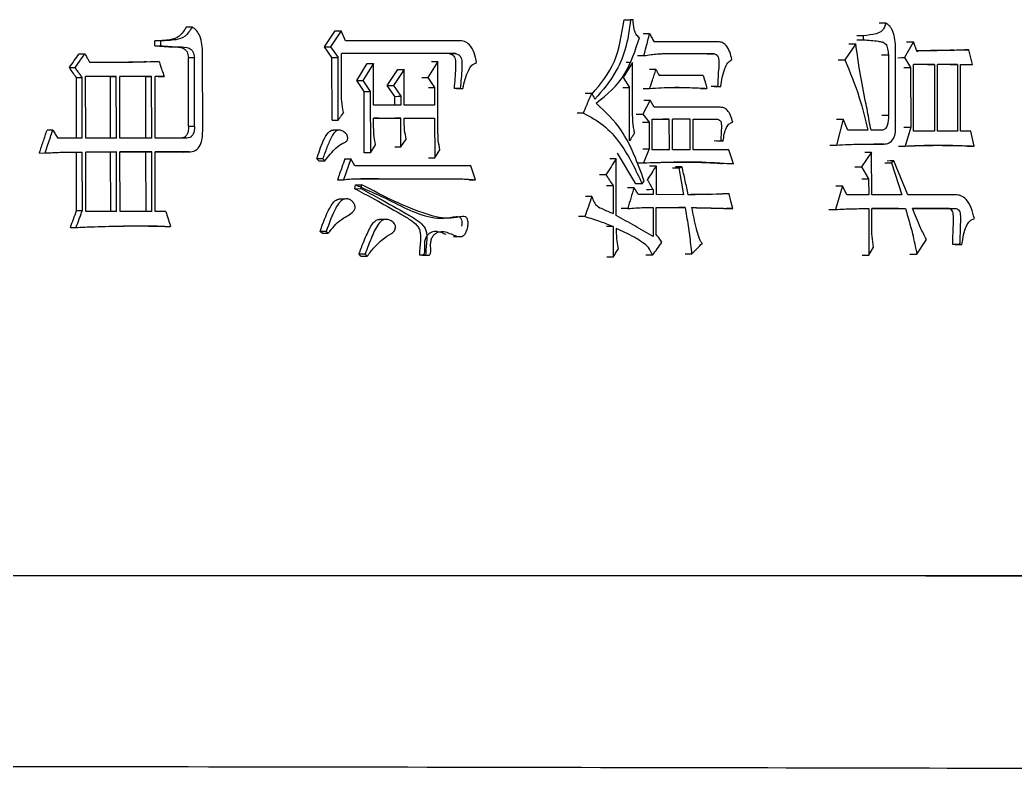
# Model space of a CAD drawing. Header units: millimetres. Extents: x 2301 to 4250, y 838 to 2217.
# Drawn here: x 3085.49 to 3096.32, y 1043.36 to 1051.58 of the extents above; entities that cross this region are included whole.
import ezdxf

# ---------------------------------------------------------------- set-up
doc = ezdxf.new("R2010")
doc.units = ezdxf.units.MM

msp = doc.modelspace()

# ---------------------------------------------------------------- linework, layer by layer
at = {"color": 7, "linetype": 'Continuous', "lineweight": 25}
for p, q in [((3092.063, 1051.584), (3092.134, 1051.584)), ((3092.162, 1051.584), (3092.134, 1051.584)), ((3094.84, 1051.551), (3094.914, 1051.551)), ((3087.298, 1051.508), (3087.362, 1051.509)), ((3088.802, 1051.292), (3088.919, 1051.465)), ((3088.985, 1051.466), (3088.869, 1051.292)), ((3089.029, 1051.357), (3088.985, 1051.466)), ((3094.671, 1051.411), (3094.597, 1051.411)), ((3094.671, 1051.368), (3094.671, 1051.411)), ((3087.017, 1051.357), (3086.953, 1051.357)), ((3086.953, 1051.303), (3086.953, 1051.357)), ((3086.953, 1051.303), (3087.017, 1051.303)), ((3087.017, 1051.357), (3087.017, 1051.303)), ((3090.265, 1051.357), (3089.029, 1051.357)), ((3093.088, 1051.346), (3092.39, 1051.346)), ((3094.586, 1051.324), (3094.467, 1051.151)), ((3094.512, 1051.324), (3094.586, 1051.324)), ((3094.598, 1051.367), (3094.671, 1051.368)), ((3095.215, 1051.346), (3095.117, 1051.173)), ((3095.254, 1051.237), (3095.215, 1051.346)), ((3087.476, 1050.373), (3087.475, 1051.217)), ((3088.802, 1051.292), (3088.869, 1051.292)), ((3088.883, 1051.173), (3088.802, 1051.292)), ((3088.869, 1051.292), (3088.949, 1051.173)), ((3090.229, 1051.217), (3088.986, 1051.217)), ((3088.987, 1050.795), (3088.986, 1051.217)), ((3090.161, 1051.217), (3088.986, 1051.216)), ((3090.161, 1051.217), (3090.229, 1051.217)), ((3092.209, 1051.195), (3092.28, 1051.195)), ((3092.969, 1051.216), (3092.481, 1051.216)), ((3093.041, 1051.216), (3092.486, 1051.217)), ((3092.969, 1051.216), (3093.041, 1051.216)), ((3094.941, 1051.205), (3094.942, 1050.545)), ((3095.02, 1050.437), (3095.019, 1051.27)), ((3095.26, 1051.248), (3095.25, 1051.248)), ((3095.26, 1051.248), (3095.254, 1051.237)), ((3095.308, 1051.248), (3095.308, 1051.248)), ((3095.652, 1051.255), (3095.74, 1051.259)), ((3095.855, 1051.097), (3095.816, 1051.259)), ((3086.83, 1051.127), (3086.939, 1051.13)), ((3087.321, 1051.173), (3087.385, 1051.174)), ((3087.322, 1050.427), (3087.321, 1051.173)), ((3087.386, 1050.427), (3087.385, 1051.174)), ((3088.884, 1050.492), (3088.883, 1051.173)), ((3088.95, 1050.492), (3088.949, 1051.173)), ((3089.153, 1050.924), (3089.268, 1051.108)), ((3089.335, 1051.109), (3089.22, 1050.925)), ((3089.336, 1050.654), (3089.335, 1051.109)), ((3090.036, 1051.13), (3089.928, 1050.957)), ((3090.037, 1050.351), (3090.036, 1051.13)), ((3092.155, 1051.119), (3092.052, 1050.957)), ((3092.121, 1051.119), (3092.085, 1051.119)), ((3092.156, 1050.568), (3092.155, 1051.119)), ((3095.117, 1051.173), (3095.182, 1051.064)), ((3095.442, 1051.097), (3095.215, 1051.097)), ((3095.216, 1050.372), (3095.215, 1051.097)), ((3095.367, 1051.097), (3095.442, 1051.097)), ((3095.442, 1051.097), (3095.443, 1050.372)), ((3095.694, 1051.097), (3095.475, 1051.097)), ((3095.476, 1050.372), (3095.475, 1051.097)), ((3095.619, 1051.096), (3095.694, 1051.097)), ((3095.694, 1051.097), (3095.695, 1050.372)), ((3095.726, 1051.097), (3095.855, 1051.097)), ((3095.727, 1050.372), (3095.726, 1051.097)), ((3095.779, 1051.096), (3095.855, 1051.097)), ((3086.024, 1051.065), (3086.087, 1051.065)), ((3089.486, 1050.87), (3089.601, 1051.043)), ((3089.669, 1051.044), (3089.553, 1050.871)), ((3089.669, 1050.654), (3089.669, 1051.044)), ((3092.925, 1050.979), (3092.445, 1050.979)), ((3095.182, 1051.064), (3095.184, 1050.415)), ((3086.102, 1050.297), (3086.101, 1050.956)), ((3086.165, 1050.297), (3086.163, 1050.957)), ((3086.535, 1050.968), (3086.201, 1050.968)), ((3086.203, 1050.297), (3086.201, 1050.968)), ((3086.472, 1050.967), (3086.201, 1050.967)), ((3086.472, 1050.967), (3086.535, 1050.968)), ((3086.473, 1050.297), (3086.472, 1050.967)), ((3086.536, 1050.297), (3086.535, 1050.968)), ((3086.92, 1050.968), (3086.573, 1050.968)), ((3086.574, 1050.297), (3086.573, 1050.968)), ((3086.856, 1050.967), (3086.573, 1050.967)), ((3086.856, 1050.967), (3086.92, 1050.968)), ((3086.857, 1050.297), (3086.856, 1050.967)), ((3086.921, 1050.297), (3086.92, 1050.968)), ((3087.056, 1050.968), (3086.958, 1050.968)), ((3086.959, 1050.297), (3086.958, 1050.968)), ((3086.992, 1050.967), (3086.958, 1050.967)), ((3086.992, 1050.967), (3087.056, 1050.968)), ((3089.233, 1050.805), (3089.153, 1050.924)), ((3089.22, 1050.925), (3089.3, 1050.806)), ((3089.566, 1050.751), (3089.486, 1050.87)), ((3089.553, 1050.871), (3089.633, 1050.752)), ((3089.928, 1050.957), (3090, 1050.849)), ((3092.052, 1050.957), (3092.121, 1050.849)), ((3089.234, 1050.135), (3089.233, 1050.805)), ((3089.3, 1050.806), (3089.301, 1050.135)), ((3090, 1050.849), (3090.001, 1050.654)), ((3090.28, 1050.838), (3090.212, 1050.838)), ((3090.24, 1050.838), (3090.309, 1050.838)), ((3090.28, 1050.838), (3090.309, 1050.838)), ((3092.122, 1050.265), (3092.121, 1050.849)), ((3092.272, 1050.838), (3092.342, 1050.838)), ((3092.895, 1050.838), (3092.966, 1050.838)), ((3093.082, 1050.859), (3093.01, 1050.859)), ((3093.044, 1050.859), (3093.116, 1050.859)), ((3093.082, 1050.859), (3093.116, 1050.859)), ((3089.633, 1050.654), (3089.336, 1050.654)), ((3089.566, 1050.654), (3089.566, 1050.751)), ((3089.633, 1050.752), (3089.633, 1050.654)), ((3090.001, 1050.654), (3089.669, 1050.654)), ((3092.349, 1050.708), (3092.267, 1050.557)), ((3092.391, 1050.632), (3092.349, 1050.708)), ((3091.621, 1050.568), (3091.551, 1050.567)), ((3092.267, 1050.557), (3092.336, 1050.47)), ((3093.11, 1050.632), (3092.391, 1050.632)), ((3094.868, 1050.545), (3094.942, 1050.545)), ((3088.884, 1050.492), (3088.95, 1050.492)), ((3089.336, 1050.514), (3089.634, 1050.514)), ((3089.337, 1050.438), (3089.336, 1050.514)), ((3089.39, 1050.513), (3089.336, 1050.513)), ((3089.634, 1050.514), (3089.566, 1050.513)), ((3089.634, 1050.2), (3089.634, 1050.514)), ((3089.67, 1050.514), (3090.001, 1050.514)), ((3089.67, 1050.46), (3089.67, 1050.514)), ((3089.933, 1050.513), (3090.001, 1050.514)), ((3090.001, 1050.514), (3090.002, 1050.081)), ((3092.336, 1050.47), (3092.337, 1050.178)), ((3092.371, 1050.503), (3092.556, 1050.503)), ((3092.371, 1050.167), (3092.371, 1050.503)), ((3092.556, 1050.503), (3092.485, 1050.502)), ((3092.557, 1050.167), (3092.556, 1050.503)), ((3092.782, 1050.503), (3092.591, 1050.503)), ((3092.591, 1050.167), (3092.591, 1050.503)), ((3092.782, 1050.503), (3092.711, 1050.502)), ((3092.783, 1050.167), (3092.782, 1050.503)), ((3092.817, 1050.503), (3093.069, 1050.503)), ((3092.817, 1050.167), (3092.817, 1050.503)), ((3092.998, 1050.502), (3093.069, 1050.503)), ((3094.448, 1050.502), (3094.376, 1050.221)), ((3094.501, 1050.383), (3094.448, 1050.502)), ((3087.322, 1050.427), (3087.386, 1050.427)), ((3088.965, 1050.384), (3088.897, 1050.384)), ((3094.719, 1050.383), (3094.501, 1050.383)), ((3094.87, 1050.383), (3094.752, 1050.383)), ((3095.109, 1050.415), (3095.184, 1050.415)), ((3095.184, 1050.415), (3095.125, 1050.21)), ((3095.443, 1050.372), (3095.216, 1050.372)), ((3095.695, 1050.372), (3095.476, 1050.372)), ((3095.837, 1050.372), (3095.727, 1050.372)), ((3095.875, 1050.21), (3095.837, 1050.372)), ((3086.165, 1050.297), (3085.898, 1050.297)), ((3086.536, 1050.297), (3086.203, 1050.297)), ((3086.921, 1050.297), (3086.574, 1050.297)), ((3087.304, 1050.297), (3086.959, 1050.297)), ((3089.301, 1050.135), (3089.359, 1050.222)), ((3089.634, 1050.2), (3089.692, 1050.286)), ((3093.117, 1050.265), (3093.045, 1050.264)), ((3093.073, 1050.264), (3093.144, 1050.265)), ((3093.144, 1050.265), (3093.117, 1050.265)), ((3094.816, 1050.231), (3094.784, 1050.231)), ((3094.89, 1050.232), (3094.816, 1050.231)), ((3085.698, 1050.134), (3085.761, 1050.135)), ((3086.103, 1049.507), (3086.102, 1050.145)), ((3086.166, 1049.507), (3086.165, 1050.145)), ((3086.537, 1050.146), (3086.203, 1050.145)), ((3086.204, 1049.496), (3086.203, 1050.145)), ((3086.473, 1050.145), (3086.203, 1050.145)), ((3086.473, 1050.145), (3086.537, 1050.146)), ((3086.474, 1049.496), (3086.473, 1050.145)), ((3086.538, 1049.496), (3086.537, 1050.146)), ((3086.922, 1050.146), (3086.574, 1050.146)), ((3086.576, 1049.496), (3086.574, 1050.146)), ((3086.858, 1050.145), (3086.574, 1050.145)), ((3086.858, 1050.145), (3086.922, 1050.146)), ((3086.859, 1049.496), (3086.858, 1050.145)), ((3086.923, 1049.497), (3086.922, 1050.146)), ((3087.327, 1050.146), (3086.959, 1050.146)), ((3086.96, 1049.497), (3086.959, 1050.146)), ((3087.263, 1050.145), (3086.959, 1050.145)), ((3087.263, 1050.145), (3087.327, 1050.146)), ((3089.567, 1050.2), (3089.634, 1050.2)), ((3090.002, 1050.081), (3090.059, 1050.167)), ((3092.19, 1049.799), (3091.993, 1050.133)), ((3092.266, 1050.178), (3092.337, 1050.178)), ((3092.337, 1050.178), (3092.275, 1050.027)), ((3092.557, 1050.167), (3092.371, 1050.167)), ((3092.783, 1050.167), (3092.591, 1050.167)), ((3093.205, 1050.167), (3092.817, 1050.167)), ((3093.253, 1050.016), (3093.205, 1050.167)), ((3094.759, 1050.145), (3094.647, 1049.983)), ((3094.76, 1049.68), (3094.759, 1050.145)), ((3095.8, 1050.209), (3095.875, 1050.21)), ((3088.739, 1050.048), (3088.717, 1050.07)), ((3088.739, 1050.048), (3088.805, 1050.048)), ((3089.09, 1050.07), (3089.01, 1049.843)), ((3089.134, 1049.994), (3089.09, 1050.07)), ((3090.396, 1049.994), (3089.134, 1049.994)), ((3089.934, 1050.081), (3090.002, 1050.081)), ((3090.446, 1049.843), (3090.396, 1049.994)), ((3091.978, 1049.453), (3091.977, 1050.07)), ((3092.342, 1049.994), (3092.413, 1049.994)), ((3092.413, 1049.994), (3092.413, 1049.681)), ((3093.181, 1050.015), (3093.109, 1050.021)), ((3095.001, 1050.048), (3094.975, 1050.026)), ((3094.975, 1050.026), (3095.087, 1049.68)), ((3095.152, 1049.68), (3095.001, 1050.048)), ((3091.866, 1049.897), (3091.796, 1049.897)), ((3092.589, 1049.972), (3092.66, 1049.973)), ((3092.694, 1049.983), (3092.623, 1049.983)), ((3094.647, 1049.983), (3094.726, 1049.853)), ((3088.943, 1049.843), (3089.01, 1049.843)), ((3089.133, 1049.745), (3089.14, 1049.789)), ((3089.14, 1049.789), (3089.207, 1049.789)), ((3089.391, 1049.854), (3089.196, 1049.854)), ((3089.2, 1049.746), (3089.207, 1049.789)), ((3089.214, 1049.854), (3090.196, 1049.854)), ((3090.128, 1049.854), (3090.196, 1049.854)), ((3090.378, 1049.843), (3090.446, 1049.843)), ((3091.943, 1049.778), (3091.873, 1049.778)), ((3091.943, 1049.778), (3091.943, 1049.475)), ((3092.261, 1049.8), (3092.191, 1049.799)), ((3092.261, 1049.8), (3092.282, 1049.832)), ((3094.443, 1049.777), (3094.364, 1049.518)), ((3094.489, 1049.68), (3094.443, 1049.777)), ((3094.726, 1049.853), (3094.727, 1049.68)), ((3089.133, 1049.745), (3089.2, 1049.746)), ((3092.379, 1049.681), (3092.22, 1049.681)), ((3092.379, 1049.735), (3092.379, 1049.681)), ((3092.709, 1049.68), (3092.413, 1049.681)), ((3092.984, 1049.684), (3093.134, 1049.691)), ((3093.206, 1049.691), (3093.134, 1049.691)), ((3094.727, 1049.68), (3094.489, 1049.68)), ((3095.087, 1049.68), (3094.76, 1049.68)), ((3095.671, 1049.68), (3095.152, 1049.68)), ((3089.022, 1049.632), (3088.956, 1049.632)), ((3091.713, 1049.659), (3091.643, 1049.659)), ((3086.103, 1049.507), (3086.166, 1049.507)), ((3086.538, 1049.496), (3086.204, 1049.496)), ((3086.923, 1049.497), (3086.576, 1049.496)), ((3087.073, 1049.497), (3086.96, 1049.497)), ((3092.103, 1049.529), (3092.032, 1049.529)), ((3092.379, 1049.54), (3092.38, 1049.226)), ((3092.413, 1049.54), (3092.729, 1049.54)), ((3092.414, 1049.248), (3092.413, 1049.54)), ((3092.729, 1049.54), (3092.658, 1049.54)), ((3094.727, 1049.529), (3094.728, 1049.02)), ((3094.76, 1049.529), (3095.126, 1049.528)), ((3094.76, 1049.323), (3094.76, 1049.529)), ((3095.052, 1049.528), (3094.76, 1049.528)), ((3095.052, 1049.528), (3095.126, 1049.528)), ((3095.205, 1049.528), (3095.645, 1049.528)), ((3095.57, 1049.528), (3095.205, 1049.528)), ((3095.57, 1049.528), (3095.645, 1049.528)), ((3089.468, 1049.411), (3089.401, 1049.411)), ((3091.637, 1049.443), (3091.567, 1049.442)), ((3086.451, 1049.335), (3086.781, 1049.339)), ((3087.062, 1049.334), (3087.126, 1049.334)), ((3088.821, 1049.28), (3088.754, 1049.28)), ((3088.776, 1049.259), (3088.754, 1049.28)), ((3091.943, 1049.334), (3091.873, 1049.334)), ((3091.943, 1049.334), (3091.944, 1048.999)), ((3091.978, 1049.313), (3091.978, 1049.291)), ((3090.205, 1049.223), (3090.274, 1049.223)), ((3095.251, 1049.031), (3095.355, 1049.193)), ((3095.717, 1049.139), (3095.641, 1049.139)), ((3095.667, 1049.139), (3095.742, 1049.139)), ((3095.742, 1049.139), (3095.717, 1049.139)), ((3089.244, 1049.032), (3089.178, 1049.031)), ((3089.199, 1049.01), (3089.178, 1049.031)), ((3089.903, 1049.021), (3089.835, 1049.021)), ((3089.864, 1049.021), (3089.932, 1049.021)), ((3089.903, 1049.021), (3089.932, 1049.021)), ((3092.373, 1049.021), (3092.302, 1049.02)), ((3092.799, 1049.031), (3092.727, 1049.031)), ((3094.654, 1049.02), (3094.728, 1049.02)), ((3094.728, 1049.02), (3094.78, 1049.107)), ((3095.176, 1049.031), (3095.251, 1049.031)), ((3089.199, 1049.01), (3089.266, 1049.01)), ((3091.944, 1048.999), (3091.874, 1048.999))]:
    msp.add_line(p, q, dxfattribs=at)
at = {"color": 7, "linetype": 'Continuous', "lineweight": 25, "flags": 128}
for points in [[(3088.919, 1051.465), (3088.956, 1051.465), (3088.985, 1051.466)], [(3092.341, 1051.433), (3092.302, 1051.433), (3092.271, 1051.433)], [(3095.14, 1051.345), (3095.182, 1051.346), (3095.215, 1051.346)], [(3086.13, 1051.216), (3086.166, 1051.216), (3086.193, 1051.216)], [(3094.867, 1051.205), (3094.903, 1051.205), (3094.941, 1051.205)], [(3095.74, 1051.259), (3095.783, 1051.259), (3095.816, 1051.259)], [(3086.939, 1051.13), (3086.975, 1051.13), (3087.003, 1051.13)], [(3088.883, 1051.173), (3088.92, 1051.173), (3088.949, 1051.173)], [(3089.268, 1051.108), (3089.306, 1051.108), (3089.335, 1051.109)], [(3089.968, 1051.13), (3090.006, 1051.13), (3090.036, 1051.13)], [(3094.394, 1051.151), (3094.412, 1051.151), (3094.43, 1051.151), (3094.449, 1051.151), (3094.467, 1051.151)], [(3095.043, 1051.172), (3095.084, 1051.173), (3095.117, 1051.173)], [(3089.601, 1051.043), (3089.639, 1051.044), (3089.669, 1051.044)], [(3092.411, 1051.044), (3092.371, 1051.043), (3092.34, 1051.043)], [(3092.925, 1050.979), (3092.939, 1050.932), (3092.952, 1050.885), (3092.966, 1050.838)], [(3095.108, 1051.064), (3095.15, 1051.064), (3095.182, 1051.064)], [(3086.101, 1050.956), (3086.136, 1050.957), (3086.163, 1050.957)], [(3089.153, 1050.924), (3089.19, 1050.925), (3089.22, 1050.925)], [(3089.486, 1050.87), (3089.524, 1050.87), (3089.553, 1050.871)], [(3089.861, 1050.957), (3089.899, 1050.957), (3089.928, 1050.957)], [(3089.233, 1050.805), (3089.27, 1050.806), (3089.3, 1050.806)], [(3089.933, 1050.849), (3089.971, 1050.849), (3090, 1050.849)], [(3091.711, 1050.784), (3091.672, 1050.784), (3091.641, 1050.784)], [(3092.051, 1050.849), (3092.09, 1050.849), (3092.121, 1050.849)], [(3089.566, 1050.751), (3089.603, 1050.752), (3089.633, 1050.752)], [(3092.279, 1050.708), (3092.318, 1050.708), (3092.349, 1050.708)], [(3092.196, 1050.557), (3092.236, 1050.557), (3092.267, 1050.557)], [(3092.265, 1050.47), (3092.305, 1050.47), (3092.336, 1050.47)], [(3094.375, 1050.502), (3094.416, 1050.502), (3094.448, 1050.502)], [(3085.844, 1050.383), (3085.809, 1050.383), (3085.782, 1050.383)], [(3094.303, 1050.221), (3094.344, 1050.221), (3094.376, 1050.221)], [(3089.301, 1050.135), (3089.263, 1050.135), (3089.234, 1050.135)], [(3094.685, 1050.145), (3094.726, 1050.145), (3094.759, 1050.145)], [(3095.051, 1050.21), (3095.092, 1050.21), (3095.125, 1050.21)], [(3088.783, 1050.07), (3088.759, 1050.07), (3088.738, 1050.07), (3088.717, 1050.07)], [(3088.805, 1050.048), (3088.794, 1050.059), (3088.783, 1050.07)], [(3089.023, 1050.07), (3089.061, 1050.07), (3089.09, 1050.07)], [(3091.977, 1050.07), (3091.937, 1050.07), (3091.907, 1050.07)], [(3092.204, 1050.026), (3092.244, 1050.027), (3092.275, 1050.027)], [(3093.253, 1050.016), (3093.213, 1050.016), (3093.181, 1050.015)], [(3094.901, 1050.026), (3094.943, 1050.026), (3094.975, 1050.026)], [(3095.001, 1050.048), (3094.96, 1050.048), (3094.927, 1050.047)], [(3092.66, 1049.973), (3092.684, 1049.827), (3092.709, 1049.68)], [(3094.574, 1049.983), (3094.615, 1049.983), (3094.647, 1049.983)], [(3094.37, 1049.777), (3094.41, 1049.777), (3094.443, 1049.777)], [(3094.653, 1049.853), (3094.694, 1049.853), (3094.726, 1049.853)], [(3092.172, 1049.756), (3092.132, 1049.756), (3092.101, 1049.756)], [(3092.379, 1049.735), (3092.339, 1049.734), (3092.308, 1049.734)], [(3093.247, 1049.529), (3093.227, 1049.61), (3093.206, 1049.691)], [(3093.247, 1049.529), (3093.207, 1049.529), (3093.175, 1049.529)], [(3094.291, 1049.518), (3094.331, 1049.518), (3094.364, 1049.518)], [(3086.035, 1049.323), (3086.07, 1049.323), (3086.098, 1049.323)], [(3088.776, 1049.259), (3088.801, 1049.259), (3088.822, 1049.259), (3088.843, 1049.259)], [(3089.266, 1049.01), (3089.255, 1049.021), (3089.245, 1049.032)]]:
    msp.add_lwpolyline(points, dxfattribs=at)
at = {"color": 7, "linetype": 'Continuous', "lineweight": 25}
for points, knots in [([(3091.715, 1050.777), (3091.808, 1050.887), (3091.988, 1051.102), (3092.038, 1051.426), (3092.063, 1051.584)], [0, 0, 0, 0, 0.513434, 1, 1, 1, 1]), ([(3092.134, 1051.584), (3092.121, 1051.485), (3092.094, 1051.287), (3091.968, 1050.976), (3091.83, 1050.816), (3091.746, 1050.719)], [0, 0, 0, 0, 0.287572, 0.569656, 1, 1, 1, 1]), ([(3092.231, 1051.39), (3092.218, 1051.4), (3092.192, 1051.422), (3092.169, 1051.495), (3092.164, 1051.55), (3092.162, 1051.584)], [0, 0, 0, 0, 0.267691, 0.548587, 1, 1, 1, 1]), ([(3094.914, 1051.551), (3094.909, 1051.535), (3094.9, 1051.503), (3094.866, 1051.452), (3094.785, 1051.425), (3094.716, 1051.416), (3094.671, 1051.411)], [0, 0, 0, 0, 0.127818, 0.252018, 0.508407, 1, 1, 1, 1]), ([(3095.019, 1051.27), (3095.018, 1051.303), (3095.016, 1051.369), (3094.994, 1051.455), (3094.958, 1051.518), (3094.928, 1051.54), (3094.914, 1051.551)], [0, 0, 0, 0, 0.288794, 0.57293, 0.789592, 1, 1, 1, 1]), ([(3087.298, 1051.508), (3087.274, 1051.47), (3087.228, 1051.395), (3087.098, 1051.358), (3087.008, 1051.357), (3086.953, 1051.357)], [0, 0, 0, 0, 0.287999, 0.56515, 1, 1, 1, 1]), ([(3087.362, 1051.509), (3087.338, 1051.471), (3087.292, 1051.396), (3087.162, 1051.359), (3087.072, 1051.358), (3087.017, 1051.357)], [0, 0, 0, 0, 0.287877, 0.565058, 1, 1, 1, 1]), ([(3087.475, 1051.217), (3087.472, 1051.285), (3087.468, 1051.379), (3087.41, 1051.47), (3087.378, 1051.496), (3087.362, 1051.509)], [0, 0, 0, 0, 0.57016, 0.787713, 1, 1, 1, 1]), ([(3092.28, 1051.195), (3092.288, 1051.226), (3092.302, 1051.282), (3092.323, 1051.361), (3092.335, 1051.409), (3092.341, 1051.433)], [0, 0, 0, 0, 0.394054, 0.697027, 1, 1, 1, 1]), ([(3092.341, 1051.433), (3092.345, 1051.426), (3092.353, 1051.411), (3092.366, 1051.39), (3092.378, 1051.368), (3092.386, 1051.354), (3092.39, 1051.346)], [0, 0, 0, 0, 0.25, 0.5, 0.75, 1, 1, 1, 1]), ([(3086.953, 1051.303), (3087.021, 1051.297), (3087.123, 1051.288), (3087.238, 1051.291), (3087.288, 1051.262), (3087.313, 1051.229), (3087.318, 1051.195), (3087.321, 1051.173)], [0, 0, 0, 0, 0.493022, 0.748799, 0.813762, 0.88048, 1, 1, 1, 1]), ([(3087.017, 1051.303), (3087.085, 1051.297), (3087.188, 1051.288), (3087.303, 1051.291), (3087.352, 1051.263), (3087.377, 1051.229), (3087.382, 1051.195), (3087.385, 1051.174)], [0, 0, 0, 0, 0.493122, 0.748949, 0.813909, 0.880596, 1, 1, 1, 1]), ([(3090.458, 1051.119), (3090.451, 1051.156), (3090.437, 1051.229), (3090.388, 1051.312), (3090.326, 1051.353), (3090.285, 1051.356), (3090.265, 1051.357)], [0, 0, 0, 0, 0.292671, 0.574804, 0.788902, 1, 1, 1, 1]), ([(3091.76, 1050.676), (3091.876, 1050.771), (3092.085, 1050.943), (3092.186, 1051.251), (3092.231, 1051.39)], [0, 0, 0, 0, 0.551031, 1, 1, 1, 1]), ([(3093.238, 1051.152), (3093.231, 1051.18), (3093.217, 1051.237), (3093.18, 1051.304), (3093.134, 1051.341), (3093.103, 1051.345), (3093.088, 1051.346)], [0, 0, 0, 0, 0.291495, 0.574413, 0.789056, 1, 1, 1, 1]), ([(3094.752, 1050.383), (3094.745, 1050.417), (3094.726, 1050.52), (3094.687, 1050.727), (3094.631, 1051.004), (3094.601, 1051.217), (3094.586, 1051.324)], [0, 0, 0, 0, 0.1091924, 0.3275772, 0.6635557, 1, 1, 1, 1]), ([(3094.671, 1051.368), (3094.725, 1051.363), (3094.793, 1051.358), (3094.873, 1051.346), (3094.915, 1051.327), (3094.936, 1051.267), (3094.939, 1051.226), (3094.941, 1051.205)], [0, 0, 0, 0, 0.489876, 0.617073, 0.74375, 0.869802, 1, 1, 1, 1]), ([(3086.024, 1051.065), (3086.042, 1051.09), (3086.077, 1051.14), (3086.113, 1051.191), (3086.13, 1051.216)], [0, 0, 0, 0, 0.5000002, 1, 1, 1, 1]), ([(3086.087, 1051.065), (3086.105, 1051.09), (3086.131, 1051.128), (3086.167, 1051.178), (3086.185, 1051.204), (3086.193, 1051.216)], [0, 0, 0, 0, 0.5, 0.75, 1, 1, 1, 1]), ([(3086.193, 1051.216), (3086.201, 1051.203), (3086.214, 1051.18), (3086.231, 1051.147), (3086.242, 1051.128), (3086.247, 1051.119)], [0, 0, 0, 0, 0.419954, 0.709977, 1, 1, 1, 1]), ([(3090.161, 1051.217), (3090.173, 1051.214), (3090.196, 1051.208), (3090.226, 1051.17), (3090.231, 1051.113), (3090.227, 1051.003), (3090.219, 1050.911), (3090.212, 1050.838)], [0, 0, 0, 0, 0.110775, 0.225889, 0.356765, 0.489094, 1, 1, 1, 1]), ([(3090.229, 1051.217), (3090.241, 1051.214), (3090.265, 1051.208), (3090.294, 1051.17), (3090.299, 1051.114), (3090.296, 1051.003), (3090.287, 1050.911), (3090.28, 1050.838)], [0, 0, 0, 0, 0.110883, 0.226049, 0.356903, 0.489202, 1, 1, 1, 1]), ([(3092.28, 1051.195), (3092.306, 1051.199), (3092.353, 1051.207), (3092.422, 1051.214), (3092.465, 1051.216), (3092.486, 1051.217)], [0, 0, 0, 0, 0.376522, 0.687982, 1, 1, 1, 1]), ([(3093.041, 1051.217), (3093.05, 1051.214), (3093.065, 1051.21), (3093.083, 1051.192), (3093.101, 1051.145), (3093.089, 1051.028), (3093.085, 1050.926), (3093.082, 1050.859)], [0, 0, 0, 0, 0.1013436, 0.162893, 0.2266619, 0.4895179, 1, 1, 1, 1]), ([(3095.816, 1051.259), (3095.756, 1051.256), (3095.634, 1051.25), (3095.449, 1051.249), (3095.323, 1051.248), (3095.26, 1051.248)], [0, 0, 0, 0, 0.323372, 0.661672, 1, 1, 1, 1]), ([(3095.653, 1051.254), (3095.641, 1051.253), (3095.592, 1051.253), (3095.452, 1051.249), (3095.365, 1051.249), (3095.338, 1051.249)], [0, 0, 0, 0, 0.173225, 0.744757, 1, 1, 1, 1]), ([(3087.003, 1051.13), (3086.873, 1051.126), (3086.683, 1051.12), (3086.431, 1051.119), (3086.308, 1051.119), (3086.247, 1051.119)], [0, 0, 0, 0, 0.515258, 0.757627, 1, 1, 1, 1]), ([(3086.39, 1051.119), (3086.39, 1051.119), (3086.39, 1051.119), (3086.387, 1051.119), (3086.378, 1051.119), (3086.367, 1051.119), (3086.36, 1051.119)], [0, 0, 0, 0, 0.004422, 0.092799, 0.411618, 1, 1, 1, 1]), ([(3086.867, 1051.127), (3086.867, 1051.127), (3086.867, 1051.127), (3086.861, 1051.127), (3086.771, 1051.124), (3086.632, 1051.121), (3086.475, 1051.12), (3086.402, 1051.119), (3086.389, 1051.119)], [0, 0, 0, 0, 0.000624, 0.004762, 0.07159, 0.543055, 0.917503, 1, 1, 1, 1]), ([(3087.003, 1051.13), (3087.008, 1051.115), (3087.018, 1051.084), (3087.035, 1051.03), (3087.048, 1050.991), (3087.056, 1050.968)], [0, 0, 0, 0, 0.283865, 0.567729, 1, 1, 1, 1]), ([(3090.309, 1050.838), (3090.324, 1050.905), (3090.346, 1050.996), (3090.403, 1051.097), (3090.44, 1051.112), (3090.458, 1051.119)], [0, 0, 0, 0, 0.572938, 0.791384, 1, 1, 1, 1]), ([(3093.116, 1050.859), (3093.126, 1050.926), (3093.141, 1051.018), (3093.189, 1051.12), (3093.222, 1051.141), (3093.238, 1051.152)], [0, 0, 0, 0, 0.571986, 0.790496, 1, 1, 1, 1]), ([(3094.467, 1051.151), (3094.523, 1051.015), (3094.624, 1050.771), (3094.69, 1050.502), (3094.719, 1050.383)], [0, 0, 0, 0, 0.556567, 1, 1, 1, 1]), ([(3086.101, 1050.956), (3086.088, 1050.975), (3086.062, 1051.011), (3086.037, 1051.047), (3086.024, 1051.065)], [0, 0, 0, 0, 0.4999995, 1, 1, 1, 1]), ([(3086.163, 1050.957), (3086.155, 1050.969), (3086.138, 1050.993), (3086.112, 1051.029), (3086.096, 1051.053), (3086.087, 1051.065)], [0, 0, 0, 0, 0.342692, 0.671346, 1, 1, 1, 1]), ([(3092.342, 1050.838), (3092.352, 1050.868), (3092.369, 1050.917), (3092.392, 1050.986), (3092.405, 1051.024), (3092.411, 1051.044)], [0, 0, 0, 0, 0.4392507, 0.7196254, 1, 1, 1, 1]), ([(3092.411, 1051.044), (3092.414, 1051.038), (3092.42, 1051.027), (3092.428, 1051.011), (3092.437, 1050.995), (3092.443, 1050.984), (3092.445, 1050.979)], [0, 0, 0, 0, 0.25, 0.5, 0.75, 1, 1, 1, 1]), ([(3089.009, 1050.579), (3089.001, 1050.618), (3088.988, 1050.689), (3088.987, 1050.763), (3088.987, 1050.795)], [0, 0, 0, 0, 0.558835, 1, 1, 1, 1]), ([(3091.621, 1050.568), (3091.633, 1050.596), (3091.654, 1050.647), (3091.684, 1050.719), (3091.702, 1050.762), (3091.711, 1050.784)], [0, 0, 0, 0, 0.398378, 0.699189, 1, 1, 1, 1]), ([(3091.711, 1050.784), (3091.717, 1050.773), (3091.729, 1050.752), (3091.74, 1050.73), (3091.746, 1050.719)], [0, 0, 0, 0, 0.500058, 1, 1, 1, 1]), ([(3092.342, 1050.838), (3092.426, 1050.843), (3092.573, 1050.852), (3092.781, 1050.848), (3092.904, 1050.841), (3092.966, 1050.838)], [0, 0, 0, 0, 0.4017473, 0.7007736, 1, 1, 1, 1]), ([(3092.528, 1050.846), (3092.541, 1050.847), (3092.577, 1050.848), (3092.629, 1050.848), (3092.688, 1050.847), (3092.709, 1050.846), (3092.72, 1050.846)], [0, 0, 0, 0, 0.169183, 0.49379, 0.737991, 1, 1, 1, 1]), ([(3092.282, 1049.832), (3092.211, 1050.027), (3092.086, 1050.37), (3091.858, 1050.584), (3091.76, 1050.676)], [0, 0, 0, 0, 0.56781, 1, 1, 1, 1]), ([(3089.009, 1050.579), (3089, 1050.566), (3088.987, 1050.546), (3088.967, 1050.517), (3088.956, 1050.5), (3088.95, 1050.492)], [0, 0, 0, 0, 0.42836, 0.71418, 1, 1, 1, 1]), ([(3091.621, 1050.568), (3091.695, 1050.529), (3091.844, 1050.451), (3092.072, 1050.194), (3092.189, 1049.95), (3092.261, 1049.8)], [0, 0, 0, 0, 0.27225, 0.551024, 1, 1, 1, 1]), ([(3092.177, 1050.351), (3092.17, 1050.392), (3092.158, 1050.463), (3092.157, 1050.537), (3092.156, 1050.568)], [0, 0, 0, 0, 0.576908, 1, 1, 1, 1]), ([(3093.246, 1050.47), (3093.239, 1050.495), (3093.227, 1050.545), (3093.192, 1050.6), (3093.15, 1050.629), (3093.123, 1050.631), (3093.11, 1050.632)], [0, 0, 0, 0, 0.291879, 0.573778, 0.788361, 1, 1, 1, 1]), ([(3094.942, 1050.545), (3094.941, 1050.506), (3094.94, 1050.457), (3094.918, 1050.41), (3094.899, 1050.387), (3094.881, 1050.385), (3094.87, 1050.383)], [0, 0, 0, 0, 0.51629, 0.64743, 0.774862, 1, 1, 1, 1]), ([(3089.359, 1050.222), (3089.351, 1050.261), (3089.338, 1050.332), (3089.337, 1050.406), (3089.337, 1050.438)], [0, 0, 0, 0, 0.558836, 1, 1, 1, 1]), ([(3089.692, 1050.286), (3089.685, 1050.318), (3089.673, 1050.375), (3089.671, 1050.434), (3089.67, 1050.46)], [0, 0, 0, 0, 0.558879, 1, 1, 1, 1]), ([(3093.069, 1050.503), (3093.076, 1050.502), (3093.091, 1050.501), (3093.115, 1050.487), (3093.124, 1050.45), (3093.123, 1050.376), (3093.119, 1050.314), (3093.117, 1050.265)], [0, 0, 0, 0, 0.111246, 0.226324, 0.352573, 0.486484, 1, 1, 1, 1]), ([(3093.144, 1050.265), (3093.147, 1050.291), (3093.152, 1050.342), (3093.173, 1050.409), (3093.206, 1050.455), (3093.233, 1050.465), (3093.246, 1050.47)], [0, 0, 0, 0, 0.2904, 0.575151, 0.790821, 1, 1, 1, 1]), ([(3094.89, 1050.232), (3094.91, 1050.233), (3094.949, 1050.236), (3095, 1050.284), (3095.02, 1050.362), (3095.02, 1050.412), (3095.02, 1050.437)], [0, 0, 0, 0, 0.26803, 0.540931, 0.767912, 1, 1, 1, 1]), ([(3085.698, 1050.134), (3085.712, 1050.176), (3085.74, 1050.259), (3085.768, 1050.342), (3085.782, 1050.383)], [0, 0, 0, 0, 0.5000005, 1, 1, 1, 1]), ([(3085.761, 1050.135), (3085.771, 1050.165), (3085.79, 1050.222), (3085.818, 1050.305), (3085.835, 1050.357), (3085.844, 1050.383)], [0, 0, 0, 0, 0.368853, 0.684427, 1, 1, 1, 1]), ([(3085.844, 1050.383), (3085.849, 1050.376), (3085.858, 1050.362), (3085.871, 1050.34), (3085.884, 1050.318), (3085.893, 1050.304), (3085.898, 1050.297)], [0, 0, 0, 0, 0.25, 0.5000001, 0.7500001, 1, 1, 1, 1]), ([(3087.322, 1050.427), (3087.321, 1050.408), (3087.32, 1050.371), (3087.302, 1050.323), (3087.271, 1050.299), (3087.25, 1050.298), (3087.24, 1050.297)], [0, 0, 0, 0, 0.293424, 0.577499, 0.790774, 1, 1, 1, 1]), ([(3087.386, 1050.427), (3087.386, 1050.408), (3087.384, 1050.371), (3087.367, 1050.323), (3087.335, 1050.299), (3087.315, 1050.298), (3087.304, 1050.297)], [0, 0, 0, 0, 0.293264, 0.577264, 0.790624, 1, 1, 1, 1]), ([(3087.327, 1050.146), (3087.351, 1050.148), (3087.398, 1050.152), (3087.453, 1050.213), (3087.474, 1050.294), (3087.475, 1050.347), (3087.476, 1050.373)], [0, 0, 0, 0, 0.266734, 0.54095, 0.768753, 1, 1, 1, 1]), ([(3088.717, 1050.07), (3088.728, 1050.102), (3088.763, 1050.2), (3088.803, 1050.319), (3088.863, 1050.374), (3088.884, 1050.386), (3088.895, 1050.383), (3088.897, 1050.383)], [0, 0, 0, 0, 0.2647016, 0.7969818, 0.8882592, 0.9799216, 1, 1, 1, 1]), ([(3088.805, 1050.048), (3088.825, 1050.073), (3088.885, 1050.147), (3088.962, 1050.229), (3089.033, 1050.252), (3089.049, 1050.271), (3089.054, 1050.285), (3089.055, 1050.301), (3089.053, 1050.318), (3089.045, 1050.337), (3089.024, 1050.359), (3088.996, 1050.375), (3088.965, 1050.387), (3088.938, 1050.38), (3088.908, 1050.358), (3088.87, 1050.294), (3088.827, 1050.197), (3088.798, 1050.113), (3088.783, 1050.07)], [0, 0, 0, 0, 0.109185, 0.32916, 0.383764, 0.397994, 0.412315, 0.428913, 0.44575, 0.465117, 0.490353, 0.552219, 0.585251, 0.618677, 0.660422, 0.720609, 0.859399, 1, 1, 1, 1]), ([(3090.059, 1050.167), (3090.052, 1050.201), (3090.039, 1050.261), (3090.038, 1050.324), (3090.037, 1050.351)], [0, 0, 0, 0, 0.558545, 1, 1, 1, 1]), ([(3092.177, 1050.351), (3092.17, 1050.339), (3092.156, 1050.318), (3092.138, 1050.289), (3092.127, 1050.273), (3092.122, 1050.265)], [0, 0, 0, 0, 0.42836, 0.714179, 1, 1, 1, 1]), ([(3094.376, 1050.221), (3094.462, 1050.225), (3094.591, 1050.232), (3094.762, 1050.232), (3094.847, 1050.232), (3094.89, 1050.232)], [0, 0, 0, 0, 0.499854, 0.749917, 1, 1, 1, 1]), ([(3094.491, 1050.227), (3094.495, 1050.227), (3094.516, 1050.227), (3094.629, 1050.231), (3094.707, 1050.231), (3094.765, 1050.232), (3094.777, 1050.232), (3094.784, 1050.232)], [0, 0, 0, 0, 0.096083, 0.480274, 0.706353, 0.818987, 1, 1, 1, 1]), ([(3095.125, 1050.21), (3095.194, 1050.213), (3095.331, 1050.22), (3095.524, 1050.221), (3095.705, 1050.217), (3095.819, 1050.212), (3095.875, 1050.21)], [0, 0, 0, 0, 0.271868, 0.543763, 0.771867, 1, 1, 1, 1]), ([(3095.199, 1050.213), (3095.199, 1050.213), (3095.199, 1050.213), (3095.273, 1050.215), (3095.475, 1050.22), (3095.627, 1050.216), (3095.703, 1050.214)], [0, 0, 0, 0, 0.00063, 0.011794, 0.499646, 1, 1, 1, 1]), ([(3085.761, 1050.135), (3085.815, 1050.137), (3085.91, 1050.142), (3086.044, 1050.145), (3086.125, 1050.145), (3086.165, 1050.145)], [0, 0, 0, 0, 0.402401, 0.701179, 1, 1, 1, 1]), ([(3089.023, 1050.07), (3089.013, 1050.04), (3088.994, 1049.987), (3088.967, 1049.911), (3088.951, 1049.865), (3088.943, 1049.843)], [0, 0, 0, 0, 0.397862, 0.698931, 1, 1, 1, 1]), ([(3091.977, 1050.07), (3091.958, 1050.041), (3091.922, 1049.983), (3091.885, 1049.926), (3091.866, 1049.897)], [0, 0, 0, 0, 0.5, 1, 1, 1, 1]), ([(3092.275, 1050.027), (3092.373, 1050.03), (3092.568, 1050.036), (3092.895, 1050.042), (3093.122, 1050.026), (3093.253, 1050.016)], [0, 0, 0, 0, 0.297664, 0.595342, 1, 1, 1, 1]), ([(3092.413, 1049.994), (3092.397, 1049.969), (3092.365, 1049.919), (3092.333, 1049.868), (3092.316, 1049.843)], [0, 0, 0, 0, 0.5, 1, 1, 1, 1]), ([(3092.468, 1050.033), (3092.469, 1050.033), (3092.471, 1050.033), (3092.57, 1050.035), (3092.748, 1050.037), (3092.947, 1050.031), (3093.059, 1050.025), (3093.108, 1050.022), (3093.126, 1050.021), (3093.131, 1050.02), (3093.133, 1050.02), (3093.133, 1050.02), (3093.133, 1050.02)], [0, 0, 0, 0, 0.007993, 0.066641, 0.48941, 0.762238, 0.905568, 0.96798, 0.984425, 0.991911, 0.997823, 1, 1, 1, 1]), ([(3091.866, 1049.897), (3091.879, 1049.877), (3091.904, 1049.837), (3091.93, 1049.798), (3091.943, 1049.778)], [0, 0, 0, 0, 0.499999, 1, 1, 1, 1]), ([(3092.66, 1049.973), (3092.666, 1049.974), (3092.677, 1049.978), (3092.689, 1049.982), (3092.694, 1049.983)], [0, 0, 0, 0, 0.5, 1, 1, 1, 1]), ([(3092.763, 1049.68), (3092.752, 1049.731), (3092.729, 1049.832), (3092.706, 1049.933), (3092.694, 1049.983)], [0, 0, 0, 0, 0.5, 1, 1, 1, 1]), ([(3089.01, 1049.843), (3089.039, 1049.846), (3089.087, 1049.852), (3089.155, 1049.853), (3089.194, 1049.854), (3089.214, 1049.854)], [0, 0, 0, 0, 0.422632, 0.711287, 1, 1, 1, 1]), ([(3089.14, 1049.789), (3089.16, 1049.779), (3089.26, 1049.733), (3089.535, 1049.617), (3089.826, 1049.446), (3090.101, 1049.416), (3090.199, 1049.44), (3090.259, 1049.443), (3090.276, 1049.435), (3090.287, 1049.423), (3090.295, 1049.402), (3090.298, 1049.373), (3090.295, 1049.351), (3090.294, 1049.338)], [0, 0, 0, 0, 0.04996, 0.249723, 0.68668, 0.796119, 0.905691, 0.928015, 0.938315, 0.948709, 0.960374, 0.978371, 1, 1, 1, 1]), ([(3089.932, 1049.021), (3089.935, 1049.021), (3089.941, 1049.021), (3089.948, 1049.026), (3089.953, 1049.033), (3089.958, 1049.05), (3089.959, 1049.092), (3089.955, 1049.144), (3089.966, 1049.2), (3089.985, 1049.236), (3090.016, 1049.264), (3090.061, 1049.282), (3090.141, 1049.276), (3090.212, 1049.232), (3090.277, 1049.221), (3090.309, 1049.229), (3090.333, 1049.25), (3090.353, 1049.289), (3090.365, 1049.336), (3090.366, 1049.379), (3090.362, 1049.407), (3090.354, 1049.424), (3090.345, 1049.435), (3090.328, 1049.443), (3090.271, 1049.441), (3090.135, 1049.406), (3089.756, 1049.502), (3089.441, 1049.667), (3089.207, 1049.789)], [0, 0, 0, 0, 0.005261, 0.008837, 0.012422, 0.017277, 0.029828, 0.061172, 0.07877, 0.09646, 0.112862, 0.137644, 0.170618, 0.238676, 0.261666, 0.275651, 0.289759, 0.306991, 0.331345, 0.347225, 0.357105, 0.364402, 0.370592, 0.376767, 0.392658, 0.46137, 0.600196, 1, 1, 1, 1]), ([(3090.196, 1049.854), (3090.221, 1049.854), (3090.27, 1049.853), (3090.354, 1049.85), (3090.412, 1049.845), (3090.446, 1049.843)], [0, 0, 0, 0, 0.297411, 0.594834, 1, 1, 1, 1]), ([(3092.316, 1049.843), (3092.327, 1049.825), (3092.348, 1049.789), (3092.368, 1049.753), (3092.379, 1049.735)], [0, 0, 0, 0, 0.499999, 1, 1, 1, 1]), ([(3089.133, 1049.745), (3089.201, 1049.709), (3089.368, 1049.62), (3089.567, 1049.507), (3089.726, 1049.416), (3089.798, 1049.361), (3089.836, 1049.305), (3089.854, 1049.225), (3089.841, 1049.13), (3089.837, 1049.051), (3089.835, 1049.021)], [0, 0, 0, 0, 0.221958, 0.540907, 0.653573, 0.748611, 0.789224, 0.822079, 0.930487, 1, 1, 1, 1]), ([(3089.2, 1049.746), (3089.268, 1049.709), (3089.435, 1049.62), (3089.634, 1049.508), (3089.793, 1049.416), (3089.866, 1049.362), (3089.904, 1049.305), (3089.922, 1049.223), (3089.909, 1049.129), (3089.904, 1049.05), (3089.903, 1049.021)], [0, 0, 0, 0, 0.221772, 0.540826, 0.653503, 0.748944, 0.789648, 0.82255, 0.934451, 1, 1, 1, 1]), ([(3092.172, 1049.756), (3092.16, 1049.718), (3092.137, 1049.643), (3092.114, 1049.567), (3092.103, 1049.529)], [0, 0, 0, 0, 0.499999, 1, 1, 1, 1]), ([(3092.22, 1049.681), (3092.212, 1049.693), (3092.196, 1049.718), (3092.18, 1049.744), (3092.172, 1049.756)], [0, 0, 0, 0, 0.5, 1, 1, 1, 1]), ([(3093.206, 1049.691), (3093.159, 1049.689), (3093.062, 1049.684), (3092.914, 1049.68), (3092.814, 1049.68), (3092.763, 1049.68)], [0, 0, 0, 0, 0.3213297, 0.6606185, 1, 1, 1, 1]), ([(3092.982, 1049.684), (3092.974, 1049.684), (3092.942, 1049.683), (3092.862, 1049.681), (3092.81, 1049.681), (3092.79, 1049.681)], [0, 0, 0, 0, 0.186802, 0.68644, 1, 1, 1, 1]), ([(3095.877, 1049.42), (3095.867, 1049.46), (3095.848, 1049.54), (3095.796, 1049.628), (3095.732, 1049.674), (3095.691, 1049.678), (3095.671, 1049.68)], [0, 0, 0, 0, 0.291847, 0.573788, 0.788346, 1, 1, 1, 1]), ([(3088.754, 1049.28), (3088.785, 1049.369), (3088.824, 1049.48), (3088.892, 1049.591), (3088.928, 1049.626), (3088.952, 1049.629), (3088.958, 1049.63)], [0, 0, 0, 0, 0.631825, 0.793272, 0.948374, 1, 1, 1, 1]), ([(3088.843, 1049.259), (3088.887, 1049.314), (3088.964, 1049.411), (3089.075, 1049.458), (3089.124, 1049.506), (3089.134, 1049.526), (3089.138, 1049.544), (3089.134, 1049.563), (3089.124, 1049.585), (3089.105, 1049.609), (3089.077, 1049.63), (3089.042, 1049.636), (3089, 1049.628), (3088.959, 1049.593), (3088.89, 1049.479), (3088.852, 1049.368), (3088.821, 1049.28)], [0, 0, 0, 0, 0.207528, 0.36737, 0.400833, 0.416668, 0.431352, 0.448139, 0.466692, 0.497246, 0.538462, 0.578547, 0.619957, 0.682143, 0.746847, 1, 1, 1, 1]), ([(3091.713, 1049.659), (3091.7, 1049.623), (3091.675, 1049.551), (3091.649, 1049.479), (3091.637, 1049.443)], [0, 0, 0, 0, 0.4999988, 1, 1, 1, 1]), ([(3091.713, 1049.659), (3091.72, 1049.638), (3091.733, 1049.596), (3091.776, 1049.549), (3091.829, 1049.525), (3091.886, 1049.499), (3091.924, 1049.483), (3091.943, 1049.475)], [0, 0, 0, 0, 0.178456, 0.349692, 0.567005, 0.783635, 1, 1, 1, 1]), ([(3086.035, 1049.323), (3086.046, 1049.354), (3086.069, 1049.415), (3086.092, 1049.476), (3086.103, 1049.507)], [0, 0, 0, 0, 0.499999, 1, 1, 1, 1]), ([(3086.098, 1049.323), (3086.109, 1049.354), (3086.126, 1049.4), (3086.149, 1049.461), (3086.16, 1049.492), (3086.166, 1049.507)], [0, 0, 0, 0, 0.5, 0.75, 1, 1, 1, 1]), ([(3087.073, 1049.497), (3087.078, 1049.481), (3087.088, 1049.451), (3087.106, 1049.396), (3087.118, 1049.358), (3087.126, 1049.334)], [0, 0, 0, 0, 0.283865, 0.567729, 1, 1, 1, 1]), ([(3092.38, 1049.226), (3092.313, 1049.264), (3092.179, 1049.34), (3092.045, 1049.416), (3091.978, 1049.453)], [0, 0, 0, 0, 0.5, 1, 1, 1, 1]), ([(3092.103, 1049.529), (3092.132, 1049.531), (3092.193, 1049.536), (3092.285, 1049.54), (3092.348, 1049.54), (3092.379, 1049.54)], [0, 0, 0, 0, 0.317097, 0.658451, 1, 1, 1, 1]), ([(3092.729, 1049.54), (3092.734, 1049.508), (3092.75, 1049.408), (3092.777, 1049.24), (3092.791, 1049.101), (3092.799, 1049.031)], [0, 0, 0, 0, 0.188106, 0.593738, 1, 1, 1, 1]), ([(3092.798, 1049.54), (3092.802, 1049.54), (3092.809, 1049.54), (3092.817, 1049.539), (3092.824, 1049.539), (3092.83, 1049.539), (3092.837, 1049.539), (3092.844, 1049.539), (3092.85, 1049.539), (3092.857, 1049.538), (3092.863, 1049.538), (3092.872, 1049.538), (3092.88, 1049.538), (3092.889, 1049.538), (3092.896, 1049.537), (3092.902, 1049.537), (3092.909, 1049.537), (3092.915, 1049.537), (3092.922, 1049.537), (3092.928, 1049.537), (3092.935, 1049.537), (3092.941, 1049.536), (3092.948, 1049.536), (3092.954, 1049.536), (3092.963, 1049.536), (3092.972, 1049.536), (3092.98, 1049.535), (3092.987, 1049.535), (3092.993, 1049.535), (3093, 1049.535), (3093.006, 1049.535), (3093.013, 1049.535), (3093.019, 1049.534), (3093.026, 1049.534), (3093.032, 1049.534), (3093.039, 1049.534), (3093.048, 1049.534), (3093.056, 1049.534), (3093.065, 1049.533), (3093.071, 1049.533), (3093.078, 1049.533), (3093.084, 1049.533), (3093.091, 1049.533), (3093.097, 1049.533), (3093.104, 1049.532), (3093.11, 1049.532), (3093.117, 1049.532), (3093.123, 1049.532), (3093.13, 1049.532), (3093.139, 1049.532), (3093.147, 1049.531), (3093.156, 1049.531), (3093.162, 1049.531), (3093.169, 1049.531), (3093.175, 1049.531), (3093.182, 1049.531), (3093.188, 1049.53), (3093.195, 1049.53), (3093.201, 1049.53), (3093.208, 1049.53), (3093.214, 1049.53), (3093.221, 1049.53), (3093.227, 1049.529), (3093.233, 1049.529), (3093.237, 1049.529), (3093.242, 1049.529), (3093.245, 1049.529), (3093.247, 1049.529)], [0, 0, 0, 0, 0.02895, 0.043426, 0.057903, 0.072379, 0.086855, 0.101332, 0.115808, 0.130284, 0.144761, 0.159237, 0.188189, 0.202666, 0.217142, 0.231618, 0.246095, 0.260571, 0.275047, 0.289524, 0.304, 0.318476, 0.332952, 0.347429, 0.361905, 0.390858, 0.405334, 0.41981, 0.434287, 0.448763, 0.463239, 0.477715, 0.492192, 0.506668, 0.521144, 0.535621, 0.550097, 0.57905, 0.593526, 0.608002, 0.622478, 0.636955, 0.651431, 0.665907, 0.680384, 0.69486, 0.709336, 0.723813, 0.738289, 0.752765, 0.781718, 0.796194, 0.81067, 0.825147, 0.839623, 0.854099, 0.868576, 0.883052, 0.897528, 0.912004, 0.926481, 0.940957, 0.955433, 0.96991, 0.977432, 0.984955, 1, 1, 1, 1]), ([(3092.798, 1049.54), (3092.813, 1049.462), (3092.835, 1049.35), (3092.871, 1049.231), (3092.892, 1049.176), (3092.907, 1049.159), (3092.915, 1049.15)], [0, 0, 0, 0, 0.564923, 0.811394, 0.907313, 1, 1, 1, 1]), ([(3094.364, 1049.518), (3094.427, 1049.522), (3094.519, 1049.527), (3094.64, 1049.528), (3094.698, 1049.528), (3094.727, 1049.529)], [0, 0, 0, 0, 0.519956, 0.759969, 1, 1, 1, 1]), ([(3095.126, 1049.528), (3095.154, 1049.438), (3095.202, 1049.276), (3095.236, 1049.106), (3095.251, 1049.031)], [0, 0, 0, 0, 0.5588861, 1, 1, 1, 1]), ([(3095.355, 1049.193), (3095.333, 1049.235), (3095.295, 1049.309), (3095.248, 1049.424), (3095.219, 1049.494), (3095.205, 1049.528)], [0, 0, 0, 0, 0.3921073, 0.6959952, 1, 1, 1, 1]), ([(3095.641, 1049.139), (3095.644, 1049.22), (3095.648, 1049.324), (3095.65, 1049.445), (3095.642, 1049.509), (3095.605, 1049.533), (3095.581, 1049.53), (3095.57, 1049.528)], [0, 0, 0, 0, 0.514126, 0.649274, 0.77567, 0.888737, 1, 1, 1, 1]), ([(3095.645, 1049.528), (3095.657, 1049.53), (3095.68, 1049.533), (3095.718, 1049.509), (3095.726, 1049.445), (3095.724, 1049.324), (3095.72, 1049.221), (3095.717, 1049.139)], [0, 0, 0, 0, 0.1113771, 0.2245295, 0.3509062, 0.4860158, 1, 1, 1, 1]), ([(3089.178, 1049.031), (3089.193, 1049.075), (3089.226, 1049.169), (3089.277, 1049.279), (3089.32, 1049.361), (3089.356, 1049.397), (3089.383, 1049.412), (3089.399, 1049.41), (3089.401, 1049.409)], [0, 0, 0, 0, 0.287237, 0.623232, 0.773166, 0.877928, 0.982986, 1, 1, 1, 1]), ([(3089.266, 1049.01), (3089.292, 1049.044), (3089.37, 1049.145), (3089.471, 1049.224), (3089.55, 1049.268), (3089.564, 1049.285), (3089.572, 1049.307), (3089.575, 1049.329), (3089.572, 1049.349), (3089.564, 1049.367), (3089.542, 1049.39), (3089.507, 1049.406), (3089.464, 1049.414), (3089.427, 1049.4), (3089.37, 1049.344), (3089.312, 1049.214), (3089.268, 1049.096), (3089.244, 1049.032)], [0, 0, 0, 0, 0.118687, 0.359196, 0.382949, 0.402077, 0.42122, 0.441112, 0.455767, 0.470497, 0.490907, 0.548406, 0.590664, 0.633125, 0.674263, 0.821878, 1, 1, 1, 1]), ([(3091.637, 1049.443), (3091.693, 1049.425), (3091.772, 1049.401), (3091.874, 1049.362), (3091.92, 1049.344), (3091.943, 1049.334)], [0, 0, 0, 0, 0.5428121, 0.7713704, 1, 1, 1, 1]), ([(3095.742, 1049.139), (3095.753, 1049.209), (3095.768, 1049.306), (3095.826, 1049.399), (3095.86, 1049.413), (3095.877, 1049.42)], [0, 0, 0, 0, 0.573358, 0.790473, 1, 1, 1, 1]), ([(3086.098, 1049.323), (3086.151, 1049.326), (3086.311, 1049.332), (3086.562, 1049.34), (3086.852, 1049.34), (3087.035, 1049.336), (3087.126, 1049.334)], [0, 0, 0, 0, 0.154598, 0.463805, 0.731869, 1, 1, 1, 1]), ([(3087.062, 1049.334), (3087.009, 1049.335), (3086.915, 1049.337), (3086.82, 1049.338), (3086.779, 1049.338)], [0, 0, 0, 0, 0.565212, 1, 1, 1, 1]), ([(3088.843, 1049.259), (3088.841, 1049.261), (3088.836, 1049.265), (3088.829, 1049.272), (3088.824, 1049.278), (3088.821, 1049.28)], [0, 0, 0, 0, 0.25391, 0.626955, 1, 1, 1, 1]), ([(3090.125, 1049.245), (3090.096, 1049.258), (3090.05, 1049.28), (3089.986, 1049.279), (3089.944, 1049.261), (3089.914, 1049.231), (3089.896, 1049.193), (3089.888, 1049.148), (3089.89, 1049.108), (3089.891, 1049.075), (3089.89, 1049.053), (3089.887, 1049.038), (3089.882, 1049.029), (3089.876, 1049.023), (3089.869, 1049.021), (3089.865, 1049.021), (3089.864, 1049.021)], [0, 0, 0, 0, 0.228435, 0.365959, 0.47747, 0.560756, 0.644414, 0.72173, 0.812952, 0.861162, 0.908003, 0.931324, 0.949965, 0.968751, 0.989061, 1, 1, 1, 1]), ([(3092.373, 1049.021), (3092.36, 1049.051), (3092.334, 1049.11), (3092.256, 1049.167), (3092.141, 1049.239), (3092.042, 1049.284), (3091.978, 1049.313)], [0, 0, 0, 0, 0.161067, 0.318631, 0.564031, 1, 1, 1, 1]), ([(3091.978, 1049.291), (3091.979, 1049.252), (3091.981, 1049.182), (3091.994, 1049.115), (3091.999, 1049.086)], [0, 0, 0, 0, 0.561073, 1, 1, 1, 1]), ([(3092.476, 1049.161), (3092.466, 1049.176), (3092.445, 1049.205), (3092.424, 1049.233), (3092.414, 1049.248)], [0, 0, 0, 0, 0.499998, 1, 1, 1, 1]), ([(3094.78, 1049.107), (3094.774, 1049.146), (3094.762, 1049.218), (3094.761, 1049.291), (3094.76, 1049.323)], [0, 0, 0, 0, 0.558835, 1, 1, 1, 1]), ([(3092.373, 1049.021), (3092.39, 1049.044), (3092.425, 1049.091), (3092.459, 1049.138), (3092.476, 1049.161)], [0, 0, 0, 0, 0.499825, 1, 1, 1, 1]), ([(3092.799, 1049.031), (3092.818, 1049.051), (3092.857, 1049.091), (3092.895, 1049.131), (3092.915, 1049.15)], [0, 0, 0, 0, 0.500004, 1, 1, 1, 1]), ([(3091.944, 1048.999), (3091.953, 1049.014), (3091.972, 1049.042), (3091.99, 1049.071), (3091.999, 1049.086)], [0, 0, 0, 0, 0.499997, 1, 1, 1, 1]), ([(3111.632, 1045.501), (3111.49, 1045.501), (3110.785, 1045.505), (3109.269, 1045.51), (3106.776, 1045.516), (3103.854, 1045.521), (3100.118, 1045.525), (3095.391, 1045.528), (3089.546, 1045.529), (3083.101, 1045.528), (3076.115, 1045.524), (3068.686, 1045.518), (3061.816, 1045.511), (3055.706, 1045.504), (3050.412, 1045.497), (3045.177, 1045.489), (3041.687, 1045.484), (3040.026, 1045.481)], [0, 0, 0, 0, 0.0157743, 0.0789239, 0.14207, 0.2052136, 0.2683585, 0.3538507, 0.4395956, 0.5250891, 0.610583, 0.6963292, 0.7818226, 0.8369683, 0.8921132, 0.9486599, 1, 1, 1, 1]), ([(3110.958, 1045.499), (3110.803, 1045.5), (3110.028, 1045.503), (3108.118, 1045.51), (3104.669, 1045.517), (3100.112, 1045.523), (3095.232, 1045.526), (3090.298, 1045.527), (3085.522, 1045.526), (3079.829, 1045.525), (3073.104, 1045.52), (3065.309, 1045.514), (3057.047, 1045.504), (3048.624, 1045.493), (3042.896, 1045.484), (3040.139, 1045.48)], [0, 0, 0, 0, 0.017494, 0.087542, 0.177014, 0.266772, 0.356242, 0.422242, 0.488241, 0.55424, 0.643075, 0.732194, 0.821031, 0.913828, 1, 1, 1, 1])]:
    msp.add_open_spline(points, degree=3, knots=knots, dxfattribs=at)
msp.add_open_spline([(3038.598, 1043.481), (3041.657, 1043.481), (3047.773, 1043.481), (3056.826, 1043.478), (3065.619, 1043.473), (3074.025, 1043.466), (3081.92, 1043.457), (3089.187, 1043.446), (3095.72, 1043.434), (3101.421, 1043.42), (3106.213, 1043.406), (3110, 1043.39), (3112.825, 1043.373), (3113.79, 1043.362), (3114.272, 1043.356)], degree=3, dxfattribs=at)

doc.saveas('drawing.dxf')
